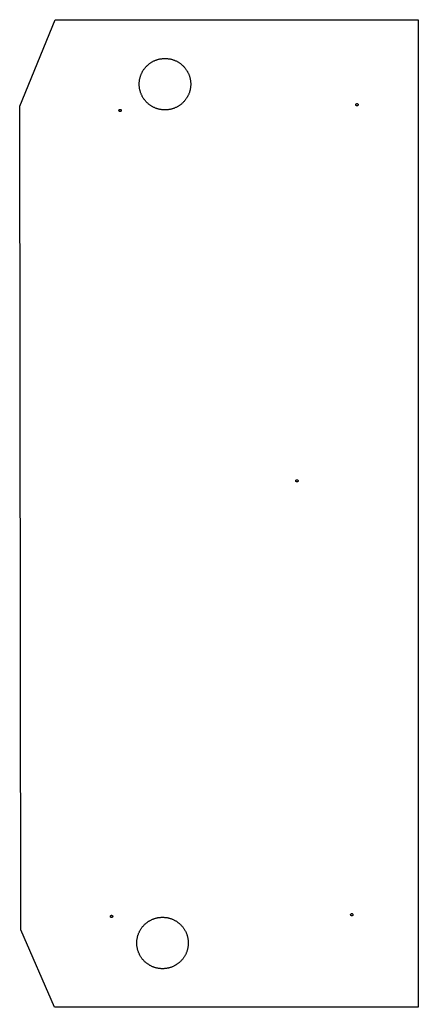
# Model space of a CAD drawing. Extents: x 361 to 5094, y -2215 to 5100.
# Drawn here: x 381 to 1077, y 318 to 2046 of the extents above; entities that cross this region are included whole.
import ezdxf

# ---------------------------------------------------------------- set-up
doc = ezdxf.new("R2010")
doc.units = 0
doc.layers.add('Default Layer', color=1, linetype='CONTINUOUS')

msp = doc.modelspace()

# ---------------------------------------------------------------- linework, layer by layer
at = {"layer": 'Default Layer'}
for points in [[(1077.1, 2045.6), (1077.1, 318.3), (441.4, 318.2), (382.2, 453.9), (380.6, 1894.7), (442.2, 2045.7), (1077.1, 2045.6)], [(634.4, 1888), (633.3, 1888), (632.1, 1888.1), (631, 1888.1), (629.8, 1888.2), (628.7, 1888.4), (627.6, 1888.5), (626.5, 1888.7), (625.3, 1888.9), (624.3, 1889.2), (623.2, 1889.4), (622.1, 1889.7), (621, 1890), (620, 1890.4), (618.9, 1890.7), (617.9, 1891.1), (616.9, 1891.5), (615.9, 1892), (614.9, 1892.4), (613.9, 1892.9), (613, 1893.4), (612, 1894), (611.1, 1894.5), (610.2, 1895.1), (609.3, 1895.7), (608.4, 1896.3), (607.5, 1896.9), (606.6, 1897.6), (605.8, 1898.3), (605, 1899), (604.2, 1899.7), (603.4, 1900.4), (602.6, 1901.2), (601.8, 1902), (601.1, 1902.7), (600.4, 1903.6), (599.7, 1904.4), (599, 1905.2), (598.4, 1906.1), (597.7, 1907), (597.1, 1907.8), (596.5, 1908.7), (595.9, 1909.7), (595.4, 1910.6), (594.8, 1911.6), (594.3, 1912.5), (593.9, 1913.5), (593.4, 1914.5), (593, 1915.5), (592.5, 1916.5), (592.1, 1917.5), (591.8, 1918.6), (591.4, 1919.6), (591.1, 1920.7), (590.8, 1921.8), (590.6, 1922.8), (590.3, 1923.9), (590.1, 1925), (589.9, 1926.1), (589.8, 1927.3), (589.6, 1928.4), (589.5, 1929.5), (589.5, 1930.7), (589.4, 1931.8), (589.4, 1933), (589.4, 1934.2), (589.5, 1935.3), (589.5, 1936.5), (589.6, 1937.6), (589.8, 1938.7), (589.9, 1939.9), (590.1, 1941), (590.3, 1942.1), (590.6, 1943.2), (590.8, 1944.2), (591.1, 1945.3), (591.4, 1946.4), (591.8, 1947.4), (592.1, 1948.5), (592.5, 1949.5), (593, 1950.5), (593.4, 1951.5), (593.9, 1952.5), (594.3, 1953.5), (594.8, 1954.5), (595.4, 1955.4), (595.9, 1956.3), (596.5, 1957.3), (597.1, 1958.2), (597.7, 1959.1), (598.4, 1959.9), (599, 1960.8), (599.7, 1961.6), (600.4, 1962.4), (601.1, 1963.3), (601.8, 1964), (602.6, 1964.8), (603.4, 1965.6), (604.2, 1966.3), (605, 1967), (605.8, 1967.7), (606.6, 1968.4), (607.5, 1969.1), (608.4, 1969.7), (609.3, 1970.3), (610.2, 1970.9), (611.1, 1971.5), (612, 1972), (613, 1972.6), (613.9, 1973.1), (614.9, 1973.6), (615.9, 1974), (616.9, 1974.5), (617.9, 1974.9), (618.9, 1975.3), (620, 1975.6), (621, 1976), (622.1, 1976.3), (623.2, 1976.6), (624.3, 1976.8), (625.3, 1977.1), (626.5, 1977.3), (627.6, 1977.5), (628.7, 1977.6), (629.8, 1977.8), (631, 1977.9), (632.1, 1977.9), (633.3, 1978), (634.4, 1978), (635.6, 1978), (636.7, 1977.9), (637.9, 1977.9), (639, 1977.8), (640.1, 1977.6), (641.3, 1977.5), (642.4, 1977.3), (643.5, 1977.1), (644.6, 1976.8), (645.7, 1976.6), (646.7, 1976.3), (647.8, 1976), (648.8, 1975.6), (649.9, 1975.3), (650.9, 1974.9), (651.9, 1974.5), (652.9, 1974), (653.9, 1973.6), (654.9, 1973.1), (655.9, 1972.6), (656.8, 1972), (657.8, 1971.5), (658.7, 1970.9), (659.6, 1970.3), (660.5, 1969.7), (661.3, 1969.1), (662.2, 1968.4), (663, 1967.7), (663.9, 1967), (664.7, 1966.3), (665.5, 1965.6), (666.2, 1964.8), (667, 1964), (667.7, 1963.3), (668.4, 1962.4), (669.1, 1961.6), (669.8, 1960.8), (670.5, 1959.9), (671.1, 1959.1), (671.7, 1958.2), (672.3, 1957.3), (672.9, 1956.3), (673.5, 1955.4), (674, 1954.5), (674.5, 1953.5), (675, 1952.5), (675.4, 1951.5), (675.9, 1950.5), (676.3, 1949.5), (676.7, 1948.5), (677.1, 1947.4), (677.4, 1946.4), (677.7, 1945.3), (678, 1944.2), (678.3, 1943.2), (678.5, 1942.1), (678.7, 1941), (678.9, 1939.9), (679.1, 1938.7), (679.2, 1937.6), (679.3, 1936.5), (679.4, 1935.3), (679.4, 1934.2), (679.4, 1933), (679.4, 1931.8), (679.4, 1930.7), (679.3, 1929.5), (679.2, 1928.4), (679.1, 1927.3), (678.9, 1926.1), (678.7, 1925), (678.5, 1923.9), (678.3, 1922.8), (678, 1921.8), (677.7, 1920.7), (677.4, 1919.6), (677.1, 1918.6), (676.7, 1917.5), (676.3, 1916.5), (675.9, 1915.5), (675.4, 1914.5), (675, 1913.5), (674.5, 1912.5), (674, 1911.6), (673.5, 1910.6), (672.9, 1909.7), (672.3, 1908.7), (671.7, 1907.8), (671.1, 1907), (670.5, 1906.1), (669.8, 1905.2), (669.1, 1904.4), (668.4, 1903.6), (667.7, 1902.7), (667, 1902), (666.2, 1901.2), (665.5, 1900.4), (664.7, 1899.7), (663.9, 1899), (663, 1898.3), (662.2, 1897.6), (661.3, 1896.9), (660.5, 1896.3), (659.6, 1895.7), (658.7, 1895.1), (657.8, 1894.5), (656.8, 1894), (655.9, 1893.4), (654.9, 1892.9), (653.9, 1892.4), (652.9, 1892), (651.9, 1891.5), (650.9, 1891.1), (649.9, 1890.7), (648.8, 1890.4), (647.8, 1890), (646.7, 1889.7), (645.7, 1889.4), (644.6, 1889.2), (643.5, 1888.9), (642.4, 1888.7), (641.3, 1888.5), (640.1, 1888.4), (639, 1888.2), (637.9, 1888.1), (636.7, 1888.1), (635.6, 1888), (634.4, 1888)], [(556, 1885.1), (555.8, 1885.1), (555.6, 1885.1), (555.4, 1885.1), (555.2, 1885.2), (555.1, 1885.3), (554.9, 1885.4), (554.8, 1885.5), (554.6, 1885.6), (554.5, 1885.8), (554.4, 1885.9), (554.3, 1886.1), (554.2, 1886.3), (554.1, 1886.5), (554.1, 1886.7), (554, 1886.9), (554, 1887.1), (554, 1887.3), (554.1, 1887.5), (554.1, 1887.7), (554.2, 1887.8), (554.3, 1888), (554.4, 1888.2), (554.5, 1888.3), (554.6, 1888.5), (554.8, 1888.6), (554.9, 1888.7), (555.1, 1888.8), (555.2, 1888.9), (555.4, 1889), (555.6, 1889), (555.8, 1889), (556, 1889.1), (556.2, 1889), (556.4, 1889), (556.6, 1889), (556.8, 1888.9), (557, 1888.8), (557.1, 1888.7), (557.3, 1888.6), (557.4, 1888.5), (557.6, 1888.3), (557.7, 1888.2), (557.8, 1888), (557.9, 1887.8), (557.9, 1887.7), (558, 1887.5), (558, 1887.3), (558, 1887.1), (558, 1886.9), (558, 1886.7), (557.9, 1886.5), (557.9, 1886.3), (557.8, 1886.1), (557.7, 1885.9), (557.6, 1885.8), (557.4, 1885.6), (557.3, 1885.5), (557.1, 1885.4), (557, 1885.3), (556.8, 1885.2), (556.6, 1885.1), (556.4, 1885.1), (556.2, 1885.1), (556, 1885.1)], [(970, 1895.1), (969.8, 1895.1), (969.6, 1895.1), (969.4, 1895.1), (969.2, 1895.2), (969.1, 1895.3), (968.9, 1895.4), (968.8, 1895.5), (968.6, 1895.6), (968.5, 1895.8), (968.4, 1895.9), (968.3, 1896.1), (968.2, 1896.3), (968.1, 1896.5), (968.1, 1896.7), (968, 1896.9), (968, 1897.1), (968, 1897.3), (968.1, 1897.5), (968.1, 1897.7), (968.2, 1897.8), (968.3, 1898), (968.4, 1898.2), (968.5, 1898.3), (968.6, 1898.5), (968.8, 1898.6), (968.9, 1898.7), (969.1, 1898.8), (969.2, 1898.9), (969.4, 1899), (969.6, 1899), (969.8, 1899), (970, 1899.1), (970.2, 1899), (970.4, 1899), (970.6, 1899), (970.8, 1898.9), (971, 1898.8), (971.1, 1898.7), (971.3, 1898.6), (971.4, 1898.5), (971.6, 1898.3), (971.7, 1898.2), (971.8, 1898), (971.9, 1897.8), (971.9, 1897.7), (972, 1897.5), (972, 1897.3), (972, 1897.1), (972, 1896.9), (972, 1896.7), (971.9, 1896.5), (971.9, 1896.3), (971.8, 1896.1), (971.7, 1895.9), (971.6, 1895.8), (971.4, 1895.6), (971.3, 1895.5), (971.1, 1895.4), (971, 1895.3), (970.8, 1895.2), (970.6, 1895.1), (970.4, 1895.1), (970.2, 1895.1), (970, 1895.1)], [(865, 1237.1), (864.8, 1237.1), (864.6, 1237.1), (864.4, 1237.1), (864.2, 1237.2), (864.1, 1237.3), (863.9, 1237.4), (863.8, 1237.5), (863.6, 1237.6), (863.5, 1237.8), (863.4, 1237.9), (863.3, 1238.1), (863.2, 1238.3), (863.1, 1238.5), (863.1, 1238.7), (863, 1238.9), (863, 1239.1), (863, 1239.3), (863.1, 1239.5), (863.1, 1239.7), (863.2, 1239.8), (863.3, 1240), (863.4, 1240.2), (863.5, 1240.3), (863.6, 1240.5), (863.8, 1240.6), (863.9, 1240.7), (864.1, 1240.8), (864.2, 1240.9), (864.4, 1241), (864.6, 1241), (864.8, 1241), (865, 1241.1), (865.2, 1241), (865.4, 1241), (865.6, 1241), (865.8, 1240.9), (866, 1240.8), (866.1, 1240.7), (866.3, 1240.6), (866.4, 1240.5), (866.6, 1240.3), (866.7, 1240.2), (866.8, 1240), (866.9, 1239.8), (866.9, 1239.7), (867, 1239.5), (867, 1239.3), (867, 1239.1), (867, 1238.9), (867, 1238.7), (866.9, 1238.5), (866.9, 1238.3), (866.8, 1238.1), (866.7, 1237.9), (866.6, 1237.8), (866.4, 1237.6), (866.3, 1237.5), (866.1, 1237.4), (866, 1237.3), (865.8, 1237.2), (865.6, 1237.1), (865.4, 1237.1), (865.2, 1237.1), (865, 1237.1)], [(541, 475.1), (540.8, 475.1), (540.6, 475.1), (540.4, 475.1), (540.2, 475.2), (540.1, 475.3), (539.9, 475.4), (539.8, 475.5), (539.6, 475.6), (539.5, 475.8), (539.4, 475.9), (539.3, 476.1), (539.2, 476.3), (539.1, 476.5), (539.1, 476.7), (539, 476.9), (539, 477.1), (539, 477.3), (539.1, 477.5), (539.1, 477.7), (539.2, 477.8), (539.3, 478), (539.4, 478.2), (539.5, 478.3), (539.6, 478.5), (539.8, 478.6), (539.9, 478.7), (540.1, 478.8), (540.2, 478.9), (540.4, 479), (540.6, 479), (540.8, 479), (541, 479.1), (541.2, 479), (541.4, 479), (541.6, 479), (541.8, 478.9), (542, 478.8), (542.1, 478.7), (542.3, 478.6), (542.4, 478.5), (542.6, 478.3), (542.7, 478.2), (542.8, 478), (542.9, 477.8), (542.9, 477.7), (543, 477.5), (543, 477.3), (543, 477.1), (543, 476.9), (543, 476.7), (542.9, 476.5), (542.9, 476.3), (542.8, 476.1), (542.7, 475.9), (542.6, 475.8), (542.4, 475.6), (542.3, 475.5), (542.1, 475.4), (542, 475.3), (541.8, 475.2), (541.6, 475.1), (541.4, 475.1), (541.2, 475.1), (541, 475.1)], [(630.2, 385.6), (629, 385.6), (627.8, 385.6), (626.7, 385.7), (625.6, 385.8), (624.4, 385.9), (623.3, 386.1), (622.2, 386.3), (621.1, 386.5), (620, 386.7), (618.9, 387), (617.8, 387.3), (616.8, 387.6), (615.7, 387.9), (614.7, 388.3), (613.7, 388.7), (612.6, 389.1), (611.6, 389.5), (610.6, 390), (609.7, 390.5), (608.7, 391), (607.8, 391.5), (606.8, 392.1), (605.9, 392.7), (605, 393.3), (604.1, 393.9), (603.2, 394.5), (602.4, 395.2), (601.5, 395.9), (600.7, 396.5), (599.9, 397.3), (599.1, 398), (598.3, 398.8), (597.6, 399.5), (596.8, 400.3), (596.1, 401.1), (595.4, 402), (594.8, 402.8), (594.1, 403.7), (593.5, 404.5), (592.8, 405.4), (592.2, 406.3), (591.7, 407.2), (591.1, 408.2), (590.6, 409.1), (590.1, 410.1), (589.6, 411.1), (589.1, 412.1), (588.7, 413.1), (588.3, 414.1), (587.9, 415.1), (587.5, 416.1), (587.2, 417.2), (586.9, 418.3), (586.6, 419.3), (586.3, 420.4), (586.1, 421.5), (585.9, 422.6), (585.7, 423.7), (585.5, 424.8), (585.4, 426), (585.3, 427.1), (585.2, 428.3), (585.2, 429.4), (585.2, 430.6), (585.2, 431.7), (585.2, 432.9), (585.3, 434), (585.4, 435.2), (585.5, 436.3), (585.7, 437.4), (585.9, 438.5), (586.1, 439.6), (586.3, 440.7), (586.6, 441.8), (586.9, 442.9), (587.2, 444), (587.5, 445), (587.9, 446), (588.3, 447.1), (588.7, 448.1), (589.1, 449.1), (589.6, 450.1), (590.1, 451.1), (590.6, 452), (591.1, 453), (591.7, 453.9), (592.2, 454.8), (592.8, 455.7), (593.5, 456.6), (594.1, 457.5), (594.8, 458.4), (595.4, 459.2), (596.1, 460), (596.8, 460.8), (597.6, 461.6), (598.3, 462.4), (599.1, 463.1), (599.9, 463.9), (600.7, 464.6), (601.5, 465.3), (602.4, 466), (603.2, 466.6), (604.1, 467.3), (605, 467.9), (605.9, 468.5), (606.8, 469.1), (607.8, 469.6), (608.7, 470.1), (609.7, 470.7), (610.6, 471.1), (611.6, 471.6), (612.6, 472), (613.7, 472.5), (614.7, 472.8), (615.7, 473.2), (616.8, 473.6), (617.8, 473.9), (618.9, 474.2), (620, 474.4), (621.1, 474.7), (622.2, 474.9), (623.3, 475.1), (624.4, 475.2), (625.6, 475.3), (626.7, 475.4), (627.8, 475.5), (629, 475.6), (630.2, 475.6), (631.3, 475.6), (632.5, 475.5), (633.6, 475.4), (634.8, 475.3), (635.9, 475.2), (637, 475.1), (638.1, 474.9), (639.2, 474.7), (640.3, 474.4), (641.4, 474.2), (642.5, 473.9), (643.5, 473.6), (644.6, 473.2), (645.6, 472.8), (646.7, 472.5), (647.7, 472), (648.7, 471.6), (649.7, 471.1), (650.6, 470.7), (651.6, 470.1), (652.6, 469.6), (653.5, 469.1), (654.4, 468.5), (655.3, 467.9), (656.2, 467.3), (657.1, 466.6), (657.9, 466), (658.8, 465.3), (659.6, 464.6), (660.4, 463.9), (661.2, 463.1), (662, 462.4), (662.7, 461.6), (663.5, 460.8), (664.2, 460), (664.9, 459.2), (665.6, 458.4), (666.2, 457.5), (666.9, 456.6), (667.5, 455.7), (668.1, 454.8), (668.6, 453.9), (669.2, 453), (669.7, 452), (670.2, 451.1), (670.7, 450.1), (671.2, 449.1), (671.6, 448.1), (672, 447.1), (672.4, 446), (672.8, 445), (673.1, 444), (673.4, 442.9), (673.7, 441.8), (674, 440.7), (674.2, 439.6), (674.5, 438.5), (674.6, 437.4), (674.8, 436.3), (674.9, 435.2), (675, 434), (675.1, 432.9), (675.1, 431.7), (675.2, 430.6), (675.1, 429.4), (675.1, 428.3), (675, 427.1), (674.9, 426), (674.8, 424.8), (674.6, 423.7), (674.5, 422.6), (674.2, 421.5), (674, 420.4), (673.7, 419.3), (673.4, 418.3), (673.1, 417.2), (672.8, 416.1), (672.4, 415.1), (672, 414.1), (671.6, 413.1), (671.2, 412.1), (670.7, 411.1), (670.2, 410.1), (669.7, 409.1), (669.2, 408.2), (668.6, 407.2), (668.1, 406.3), (667.5, 405.4), (666.9, 404.5), (666.2, 403.7), (665.6, 402.8), (664.9, 402), (664.2, 401.1), (663.5, 400.3), (662.7, 399.5), (662, 398.8), (661.2, 398), (660.4, 397.3), (659.6, 396.5), (658.8, 395.9), (657.9, 395.2), (657.1, 394.5), (656.2, 393.9), (655.3, 393.3), (654.4, 392.7), (653.5, 392.1), (652.6, 391.5), (651.6, 391), (650.6, 390.5), (649.7, 390), (648.7, 389.5), (647.7, 389.1), (646.7, 388.7), (645.6, 388.3), (644.6, 387.9), (643.5, 387.6), (642.5, 387.3), (641.4, 387), (640.3, 386.7), (639.2, 386.5), (638.1, 386.3), (637, 386.1), (635.9, 385.9), (634.8, 385.8), (633.6, 385.7), (632.5, 385.6), (631.3, 385.6), (630.2, 385.6)], [(961, 478.1), (960.8, 478.1), (960.6, 478.1), (960.4, 478.1), (960.2, 478.2), (960.1, 478.3), (959.9, 478.4), (959.8, 478.5), (959.6, 478.6), (959.5, 478.8), (959.4, 478.9), (959.3, 479.1), (959.2, 479.3), (959.1, 479.5), (959.1, 479.7), (959, 479.9), (959, 480.1), (959, 480.3), (959.1, 480.5), (959.1, 480.7), (959.2, 480.8), (959.3, 481), (959.4, 481.2), (959.5, 481.3), (959.6, 481.5), (959.8, 481.6), (959.9, 481.7), (960.1, 481.8), (960.2, 481.9), (960.4, 482), (960.6, 482), (960.8, 482), (961, 482.1), (961.2, 482), (961.4, 482), (961.6, 482), (961.8, 481.9), (962, 481.8), (962.1, 481.7), (962.3, 481.6), (962.4, 481.5), (962.6, 481.3), (962.7, 481.2), (962.8, 481), (962.9, 480.8), (962.9, 480.7), (963, 480.5), (963, 480.3), (963, 480.1), (963, 479.9), (963, 479.7), (962.9, 479.5), (962.9, 479.3), (962.8, 479.1), (962.7, 478.9), (962.6, 478.8), (962.4, 478.6), (962.3, 478.5), (962.1, 478.4), (962, 478.3), (961.8, 478.2), (961.6, 478.1), (961.4, 478.1), (961.2, 478.1), (961, 478.1)]]:
    msp.add_lwpolyline(points, close=True, dxfattribs=at)

doc.saveas('drawing.dxf')
